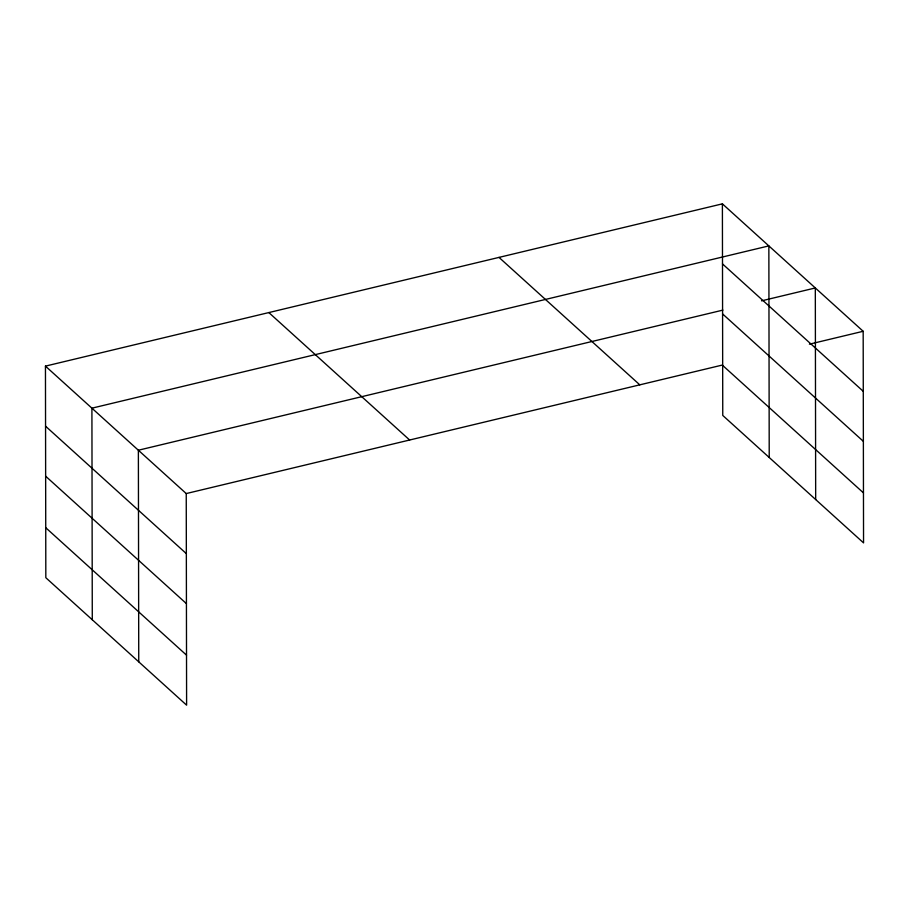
<?xml version="1.0" encoding="UTF-8"?>
<svg xmlns="http://www.w3.org/2000/svg" width="909" height="909" viewBox="0 0 909 909"><rect width="100%" height="100%" fill="white"/><g stroke="black" fill="none" stroke-linecap="round" stroke-linejoin="round"><path stroke-width="1.36" d="M45.45 366.122L186.243 493.564L186.606 705.157L45.825 577.715L45.45 366.122L722.394 203.843L863.175 331.285L863.55 542.878L722.757 415.436L722.394 203.843M722.916 310.105L138.373 450.228L138.747 661.82M761.537 300.845L815.316 287.96L815.68 499.552M186.243 493.564L722.53 365.009M809.396 344.181L863.175 331.285M722.496 263.905L863.289 391.359M722.575 313.912L863.368 441.354M722.666 365.429L863.459 492.883M498.996 257.395L639.788 384.837M268.837 312.571L409.629 440.013M45.552 426.185L186.345 553.626M45.643 476.191L186.436 603.633M45.734 527.709L186.527 655.15M769.219 457.5L768.855 245.896L91.911 408.175L92.286 619.768"/></g></svg>
